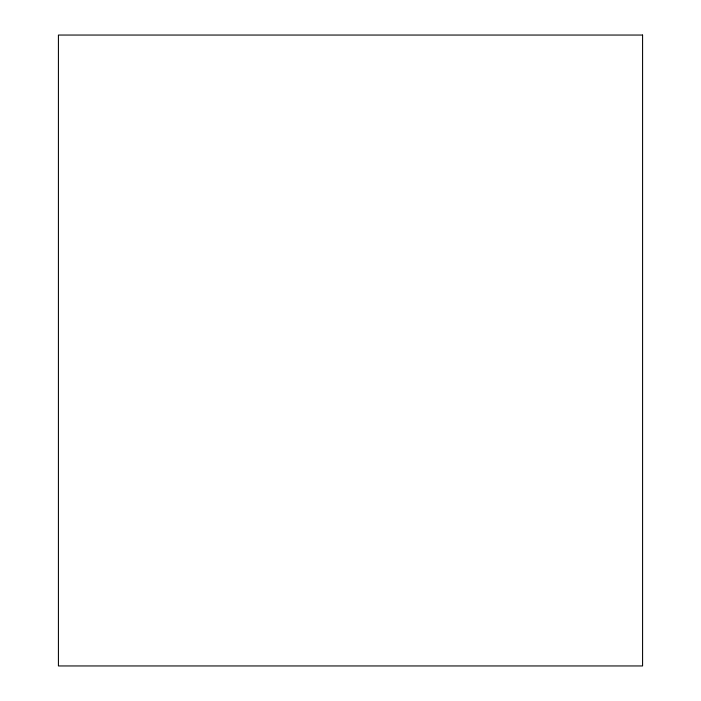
<?xml version="1.0" encoding="UTF-8"?>
<svg xmlns="http://www.w3.org/2000/svg" width="701" height="701" viewBox="0 0 701 701"><rect width="100%" height="100%" fill="white"/><g stroke="black" fill="none" stroke-linecap="round" stroke-linejoin="round"><path stroke-width="1.05" d="M642.58 35.05L58.42 35.05L58.42 665.95L642.58 665.95L642.58 35.05"/></g></svg>
